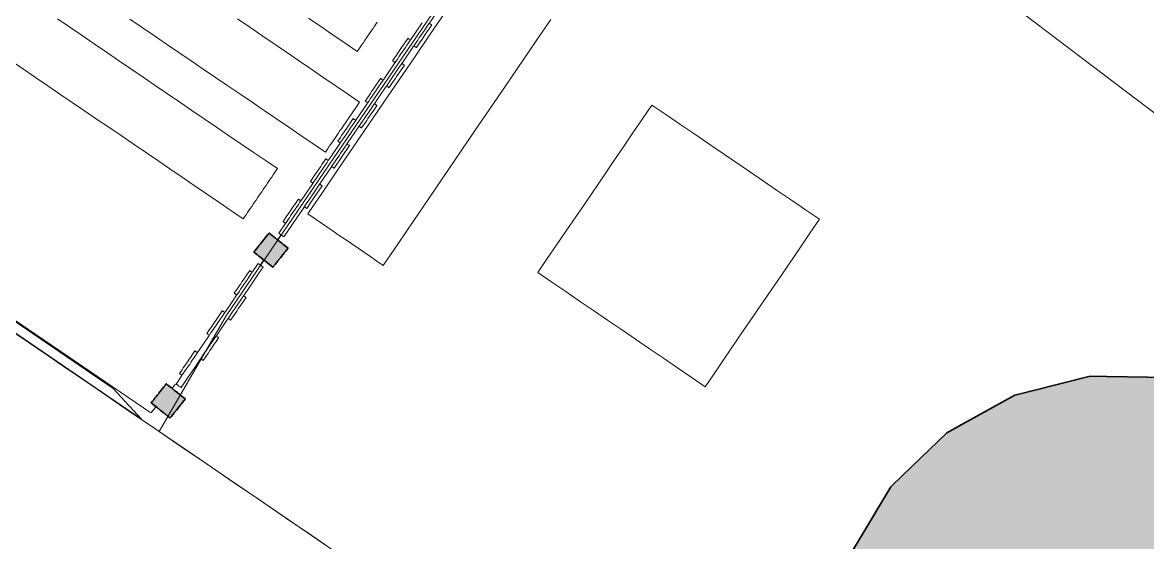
# Model space of a CAD drawing. Header units: millimetres. Extents: x -31757 to 121236, y -27283 to 63658.
# Drawn here: x 29485 to 35036, y 28298 to 30862 of the extents above; entities that cross this region are included whole.
import ezdxf

# ---------------------------------------------------------------- set-up
doc = ezdxf.new("R2010")
doc.units = ezdxf.units.MM
for name, color, linetype, lineweight in [('01_切断（構造・壁）', 7, 'Continuous', 35), ('10_見えがかり', 7, 'Continuous', 13), ('11_見えがかり（家具）', 8, 'Continuous', 9), ('30_敷地・外構', 8, 'Continuous', 9)]:
    doc.layers.add(name, color=color, linetype=linetype, lineweight=lineweight)

msp = doc.modelspace()

# ---------------------------------------------------------------- hatches: boundary and pattern name
at = {"layer": '01_切断（構造・壁）'}
for points in [[(30634.6, 29723.8), (30634.2, 29724.2), (30626.8, 29730), (30627.1, 29730.5), (30633, 29737.9), (30633.4, 29738.3), (30639.3, 29745.7), (30639.6, 29746.1), (30645.5, 29753.5), (30645.8, 29753.9), (30651.7, 29761.4), (30652, 29761.8), (30657.9, 29769.2), (30658.3, 29769.6), (30664.2, 29777), (30664.5, 29777.4), (30670.4, 29784.8), (30670.7, 29785.2), (30676.6, 29792.7), (30676.9, 29793.1), (30682.8, 29800.5), (30683.2, 29800.9), (30689.1, 29808.3), (30689.4, 29808.7), (30695.3, 29816.1), (30695.6, 29816.5), (30701.5, 29824), (30701.9, 29823.6), (30709.3, 29817.7), (30709.8, 29817.4), (30717.2, 29811.5), (30717.6, 29811.2), (30725, 29805.3), (30725.4, 29805), (30732.8, 29799.1), (30733.2, 29798.7), (30740.6, 29792.8), (30741.1, 29792.5), (30748.5, 29786.6), (30748.9, 29786.3), (30756.3, 29780.4), (30756.7, 29780.1), (30764.1, 29774.2), (30764.5, 29773.8), (30771.9, 29767.9), (30772.4, 29767.6), (30779.8, 29761.7), (30780.2, 29761.4), (30787.6, 29755.5), (30788, 29755.2), (30795.4, 29749.3), (30795.1, 29748.8), (30789.2, 29741.4), (30788.9, 29741), (30783, 29733.6), (30782.6, 29733.2), (30776.8, 29725.8), (30776.4, 29725.4), (30770.5, 29718), (30770.2, 29717.5), (30764.3, 29710.1), (30764, 29709.7), (30758.1, 29702.3), (30757.7, 29701.9), (30751.8, 29694.5), (30751.5, 29694.1), (30745.6, 29686.7), (30745.3, 29686.2), (30739.4, 29678.8), (30739.1, 29678.4), (30733.2, 29671), (30732.8, 29670.6), (30726.9, 29663.2), (30726.6, 29662.8), (30720.7, 29655.3), (30720.3, 29655.7), (30712.9, 29661.6), (30712.5, 29661.9), (30705.1, 29667.8), (30704.7, 29668.1), (30697.2, 29674), (30696.8, 29674.3), (30689.4, 29680.2), (30689, 29680.6), (30681.6, 29686.5), (30681.2, 29686.8), (30673.8, 29692.7), (30673.4, 29693), (30665.9, 29698.9), (30665.5, 29699.3), (30658.1, 29705.1), (30657.7, 29705.5), (30650.3, 29711.4), (30649.9, 29711.7), (30642.5, 29717.6), (30642.1, 29717.9)], [(36267, 27071.9), (36225.1, 27002.1), (36069.5, 26743.1), (36010.9, 26686.6), (35793.5, 26476.6), (35722.4, 26437.2), (35458.1, 26290.7), (35379.1, 26271), (35085.9, 26197.9), (35004.5, 26199.3), (34702.4, 26204.6), (34624.1, 26227), (34333.6, 26310.3), (34263.9, 26352.2), (34004.8, 26507.9), (33948.3, 26566.4), (33738.4, 26783.8), (33698.9, 26855), (33552.4, 27119.3), (33532.7, 27198.2), (33459.6, 27491.5), (33461.1, 27572.8), (33466.3, 27875), (33488.8, 27953.2), (33572.1, 28243.7), (33614, 28313.4), (33769.6, 28572.5), (33828.1, 28629), (34045.5, 28838.9), (34116.7, 28878.4), (34381, 29024.9), (34460, 29044.6), (34753.2, 29117.7), (34834.6, 29116.3), (35136.7, 29111), (35214.9, 29088.6), (35505.4, 29005.3), (35575.2, 28963.4), (35834.2, 28807.7), (35890.8, 28749.2), (36100.7, 28531.8), (36140.1, 28460.6), (36286.7, 28196.3), (36306.3, 28117.3), (36379.4, 27824.1), (36378, 27742.8), (36372.8, 27440.6), (36350.3, 27362.4)], [(30127.7, 28980.1), (30127.3, 28980.5), (30119.9, 28986.4), (30120.2, 28986.8), (30126.1, 28994.2), (30126.5, 28994.6), (30132.4, 29002), (30132.7, 29002.4), (30138.6, 29009.8), (30138.9, 29010.3), (30144.8, 29017.7), (30145.1, 29018.1), (30151, 29025.5), (30151.4, 29025.9), (30157.3, 29033.3), (30157.6, 29033.7), (30163.5, 29041.2), (30163.8, 29041.6), (30169.7, 29049), (30170, 29049.4), (30175.9, 29056.8), (30176.3, 29057.2), (30182.2, 29064.6), (30182.5, 29065), (30188.4, 29072.5), (30188.7, 29072.9), (30194.6, 29080.3), (30195, 29080), (30202.4, 29074.1), (30202.9, 29073.7), (30210.3, 29067.8), (30210.7, 29067.5), (30218.1, 29061.6), (30218.5, 29061.3), (30225.9, 29055.4), (30226.3, 29055.1), (30233.7, 29049.2), (30234.2, 29048.8), (30241.6, 29042.9), (30242, 29042.6), (30249.4, 29036.7), (30249.8, 29036.4), (30257.2, 29030.5), (30257.6, 29030.2), (30265.1, 29024.3), (30265.5, 29023.9), (30272.9, 29018), (30273.3, 29017.7), (30280.7, 29011.8), (30281.1, 29011.5), (30288.5, 29005.6), (30288.2, 29005.2), (30282.3, 28997.8), (30282, 28997.3), (30276.1, 28989.9), (30275.8, 28989.5), (30269.9, 28982.1), (30269.5, 28981.7), (30263.6, 28974.3), (30263.3, 28973.9), (30257.4, 28966.5), (30257.1, 28966), (30251.2, 28958.6), (30250.9, 28958.2), (30245, 28950.8), (30244.6, 28950.4), (30238.7, 28943), (30238.4, 28942.6), (30232.5, 28935.1), (30232.2, 28934.7), (30226.3, 28927.3), (30225.9, 28926.9), (30220.1, 28919.5), (30219.7, 28919.1), (30213.8, 28911.7), (30213.4, 28912), (30206, 28917.9), (30205.6, 28918.2), (30198.2, 28924.1), (30197.8, 28924.4), (30190.3, 28930.3), (30189.9, 28930.7), (30182.5, 28936.6), (30182.1, 28936.9), (30174.7, 28942.8), (30174.3, 28943.1), (30166.9, 28949), (30166.5, 28949.3), (30159, 28955.2), (30158.6, 28955.6), (30151.2, 28961.5), (30150.8, 28961.8), (30143.4, 28967.7), (30143, 28968), (30135.6, 28973.9), (30135.2, 28974.2)]]:
    msp.add_hatch(color=7, dxfattribs=at).paths.add_polyline_path(points)

# ---------------------------------------------------------------- linework, layer by layer
for points in [[(30634.6, 29723.8), (30634.2, 29724.2), (30626.8, 29730), (30627.1, 29730.5), (30633, 29737.9), (30633.4, 29738.3), (30639.3, 29745.7), (30639.6, 29746.1), (30645.5, 29753.5), (30645.8, 29753.9), (30651.7, 29761.4), (30652, 29761.8), (30657.9, 29769.2), (30658.3, 29769.6), (30664.2, 29777), (30664.5, 29777.4), (30670.4, 29784.8), (30670.7, 29785.2), (30676.6, 29792.7), (30676.9, 29793.1), (30682.8, 29800.5), (30683.2, 29800.9), (30689.1, 29808.3), (30689.4, 29808.7), (30695.3, 29816.1), (30695.6, 29816.5), (30701.5, 29824), (30701.9, 29823.6), (30709.3, 29817.7), (30709.8, 29817.4), (30717.2, 29811.5), (30717.6, 29811.2), (30725, 29805.3), (30725.4, 29805), (30732.8, 29799.1), (30733.2, 29798.7), (30740.6, 29792.8), (30741.1, 29792.5), (30748.5, 29786.6), (30748.9, 29786.3), (30756.3, 29780.4), (30756.7, 29780.1), (30764.1, 29774.2), (30764.5, 29773.8), (30771.9, 29767.9), (30772.4, 29767.6), (30779.8, 29761.7), (30780.2, 29761.4), (30787.6, 29755.5), (30788, 29755.2), (30795.4, 29749.3), (30795.1, 29748.8), (30789.2, 29741.4), (30788.9, 29741), (30783, 29733.6), (30782.6, 29733.2), (30776.8, 29725.8), (30776.4, 29725.4), (30770.5, 29718), (30770.2, 29717.5), (30764.3, 29710.1), (30764, 29709.7), (30758.1, 29702.3), (30757.7, 29701.9), (30751.8, 29694.5), (30751.5, 29694.1), (30745.6, 29686.7), (30745.3, 29686.2), (30739.4, 29678.8), (30739.1, 29678.4), (30733.2, 29671), (30732.8, 29670.6), (30726.9, 29663.2), (30726.6, 29662.8), (30720.7, 29655.3), (30720.3, 29655.7), (30712.9, 29661.6), (30712.5, 29661.9), (30705.1, 29667.8), (30704.7, 29668.1), (30697.2, 29674), (30696.8, 29674.3), (30689.4, 29680.2), (30689, 29680.6), (30681.6, 29686.5), (30681.2, 29686.8), (30673.8, 29692.7), (30673.4, 29693), (30665.9, 29698.9), (30665.5, 29699.3), (30658.1, 29705.1), (30657.7, 29705.5), (30650.3, 29711.4), (30649.9, 29711.7), (30642.5, 29717.6), (30642.1, 29717.9), (30634.6, 29723.8)], [(33572.1, 28243.7), (33614, 28313.4), (33769.6, 28572.5), (33828.1, 28629), (34045.5, 28838.9), (34116.7, 28878.4), (34381, 29024.9), (34460, 29044.6), (34753.2, 29117.7), (34834.6, 29116.3), (35136.7, 29111)], [(30127.7, 28980.1), (30127.3, 28980.5), (30119.9, 28986.4), (30120.2, 28986.8), (30126.1, 28994.2), (30126.5, 28994.6), (30132.4, 29002), (30132.7, 29002.4), (30138.6, 29009.8), (30138.9, 29010.3), (30144.8, 29017.7), (30145.1, 29018.1), (30151, 29025.5), (30151.4, 29025.9), (30157.3, 29033.3), (30157.6, 29033.7), (30163.5, 29041.2), (30163.8, 29041.6), (30169.7, 29049), (30170, 29049.4), (30175.9, 29056.8), (30176.3, 29057.2), (30182.2, 29064.6), (30182.5, 29065), (30188.4, 29072.5), (30188.7, 29072.9), (30194.6, 29080.3), (30195, 29080), (30202.4, 29074.1), (30202.9, 29073.7), (30210.3, 29067.8), (30210.7, 29067.5), (30218.1, 29061.6), (30218.5, 29061.3), (30225.9, 29055.4), (30226.3, 29055.1), (30233.7, 29049.2), (30234.2, 29048.8), (30241.6, 29042.9), (30242, 29042.6), (30249.4, 29036.7), (30249.8, 29036.4), (30257.2, 29030.5), (30257.6, 29030.2), (30265.1, 29024.3), (30265.5, 29023.9), (30272.9, 29018), (30273.3, 29017.7), (30280.7, 29011.8), (30281.1, 29011.5), (30288.5, 29005.6), (30288.2, 29005.2), (30282.3, 28997.8), (30282, 28997.3), (30276.1, 28989.9), (30275.8, 28989.5), (30269.9, 28982.1), (30269.5, 28981.7), (30263.6, 28974.3), (30263.3, 28973.9), (30257.4, 28966.5), (30257.1, 28966), (30251.2, 28958.6), (30250.9, 28958.2), (30245, 28950.8), (30244.6, 28950.4), (30238.7, 28943), (30238.4, 28942.6), (30232.5, 28935.1), (30232.2, 28934.7), (30226.3, 28927.3), (30225.9, 28926.9), (30220.1, 28919.5), (30219.7, 28919.1), (30213.8, 28911.7), (30213.4, 28912), (30206, 28917.9), (30205.6, 28918.2), (30198.2, 28924.1), (30197.8, 28924.4), (30190.3, 28930.3), (30189.9, 28930.7), (30182.5, 28936.6), (30182.1, 28936.9), (30174.7, 28942.8), (30174.3, 28943.1), (30166.9, 28949), (30166.5, 28949.3), (30159, 28955.2), (30158.6, 28955.6), (30151.2, 28961.5), (30150.8, 28961.8), (30143.4, 28967.7), (30143, 28968), (30135.6, 28973.9), (30135.2, 28974.2), (30127.7, 28980.1)]]:
    msp.add_lwpolyline(points, dxfattribs=at)
at = {"layer": '10_見えがかり'}
for points in [[(30142.8, 28965.6), (30117.6, 28936.4), (29250.5, 29527.4), (28961.5, 29724.4), (28672.5, 29921.4), (28576.2, 30154.9), (28773.2, 30443.9), (28970.2, 30733), (29561.2, 31600), (29758.2, 31889), (30349.2, 32756.1), (30546.2, 33045.1), (31137.2, 33912.2)], [(31550, 30943.8), (31502.8, 30874.5), (31493.1, 30860.3)], [(31400.8, 30778.1), (31457.6, 30861.5)], [(31419.1, 30745), (31417, 30746.4), (31416, 30747.1), (31435, 30775), (31441.3, 30784.3), (31447.7, 30793.6), (31454, 30802.9), (31460.3, 30812.2), (31492, 30858.7), (31493, 30858), (31494.1, 30857.3), (31495.1, 30856.6), (31496.1, 30855.9), (31497.2, 30855.2), (31498.2, 30854.5), (31499.2, 30853.8), (31501.3, 30852.3), (31502.3, 30851.6), (31503.4, 30850.9), (31504.4, 30850.2), (31491.7, 30831.6), (31485.4, 30822.3), (31479.1, 30813.1), (31472.7, 30803.8), (31460.1, 30785.2), (31453.7, 30775.9), (31447.4, 30766.6), (31441, 30757.3), (31434.7, 30748), (31428.4, 30738.7), (31427.3, 30739.4), (31425.3, 30740.8), (31423.2, 30742.2), (31421.1, 30743.6), (31419.1, 30745)], [(31314.3, 30671.2), (31313.3, 30671.9), (31312.2, 30672.6), (31311.2, 30673.3), (31330.2, 30701.2), (31336.6, 30710.5), (31349.2, 30729.1), (31355.6, 30738.4), (31387.2, 30784.9), (31388.3, 30784.2), (31389.3, 30783.5), (31390.3, 30782.8), (31391.4, 30782.1), (31393.4, 30780.6), (31395.5, 30779.2), (31397.6, 30777.8), (31398.6, 30777.1), (31399.6, 30776.4), (31393.3, 30767.1), (31387, 30757.8), (31380.6, 30748.5), (31374.3, 30739.2), (31348.9, 30702.1), (31342.6, 30692.8), (31336.3, 30683.5), (31329.9, 30674.2), (31323.6, 30664.9), (31322.6, 30665.6), (31321.5, 30666.3), (31320.5, 30667), (31318.4, 30668.4), (31317.4, 30669.1), (31316.4, 30669.8), (31315.3, 30670.5), (31314.3, 30671.2)], [(31414.9, 30745.5), (31358, 30662)], [(31265.6, 30579.8), (31322.5, 30663.2)], [(31284.9, 30546), (31282.9, 30547.4), (31281.8, 30548.1), (31280.8, 30548.8), (31287.1, 30558.1), (31293.5, 30567.4), (31299.8, 30576.7), (31337.8, 30632.5), (31344.2, 30641.8), (31350.5, 30651.1), (31356.8, 30660.4), (31357.9, 30659.7), (31359.9, 30658.3), (31362, 30656.9), (31364.1, 30655.4), (31366.1, 30654), (31368.2, 30652.6), (31369.2, 30651.9), (31343.9, 30614.7), (31337.6, 30605.4), (31331.2, 30596.1), (31324.9, 30586.9), (31318.5, 30577.6), (31293.2, 30540.4), (31291.1, 30541.8), (31290.1, 30542.5), (31289.1, 30543.2), (31287, 30544.6), (31284.9, 30546)], [(31179.1, 30472.9), (31177.1, 30474.3), (31176, 30475), (31195, 30502.9), (31201.4, 30512.2), (31207.7, 30521.5), (31214.1, 30530.8), (31220.4, 30540.1), (31252.1, 30586.6), (31253.1, 30585.9), (31255.2, 30584.4), (31256.2, 30583.7), (31257.2, 30583), (31258.3, 30582.3), (31259.3, 30581.6), (31260.3, 30580.9), (31261.4, 30580.2), (31262.4, 30579.5), (31263.4, 30578.8), (31264.5, 30578.1), (31251.8, 30559.5), (31245.5, 30550.2), (31207.4, 30494.4), (31201.1, 30485.2), (31194.8, 30475.9), (31188.4, 30466.6), (31187.4, 30467.3), (31185.3, 30468.7), (31183.3, 30470.1), (31181.2, 30471.5), (31179.1, 30472.9)], [(31279.7, 30547.2), (31260, 30518.2), (31222.8, 30463.7)], [(31130.4, 30381.4), (31187.3, 30464.9)], [(31149.8, 30347.7), (31147.7, 30349.1), (31146.7, 30349.8), (31145.6, 30350.5), (31183.7, 30406.3), (31190, 30415.6), (31221.7, 30462.1), (31222.7, 30461.4), (31224.8, 30459.9), (31226.8, 30458.5), (31228.9, 30457.1), (31229.9, 30456.4), (31231, 30455.7), (31232, 30455), (31233, 30454.3), (31234.1, 30453.6), (31227.7, 30444.3), (31221.4, 30435), (31215.1, 30425.7), (31208.7, 30416.4), (31189.7, 30388.5), (31183.4, 30379.2), (31177, 30369.9), (31170.7, 30360.6), (31158, 30342.1), (31156, 30343.5), (31153.9, 30344.9), (31152.9, 30345.6), (31151.8, 30346.3), (31150.8, 30347), (31149.8, 30347.7)], [(31044, 30274.6), (31041.9, 30276), (31040.9, 30276.7), (31053.5, 30295.3), (31059.9, 30304.6), (31085.2, 30341.8), (31091.6, 30351.1), (31097.9, 30360.4), (31104.2, 30369.7), (31110.6, 30378.9), (31116.9, 30388.2), (31119, 30386.8), (31120, 30386.1), (31122.1, 30384.7), (31124.1, 30383.3), (31125.2, 30382.6), (31126.2, 30381.9), (31127.2, 30381.2), (31128.3, 30380.5), (31129.3, 30379.8), (31103.9, 30342.6), (31097.6, 30333.3), (31091.3, 30324), (31084.9, 30314.7), (31078.6, 30305.4), (31053.3, 30268.2), (31051.2, 30269.7), (31049.1, 30271.1), (31047.1, 30272.5), (31044, 30274.6)], [(31144.5, 30348.9), (31087.6, 30265.4)], [(30995.2, 30183.1), (31052.1, 30266.6)], [(31013.6, 30150.1), (31011.5, 30151.5), (31010.5, 30152.2), (31016.8, 30161.5), (31023.1, 30170.8), (31035.8, 30189.4), (31042.1, 30198.7), (31048.5, 30208), (31054.8, 30217.3), (31061.2, 30226.6), (31067.5, 30235.9), (31086.5, 30263.7), (31087.5, 30263), (31088.6, 30262.3), (31089.6, 30261.6), (31090.6, 30260.9), (31091.7, 30260.2), (31092.7, 30259.5), (31094.8, 30258.1), (31095.8, 30257.4), (31096.8, 30256.7), (31097.9, 30256), (31098.9, 30255.3), (31022.9, 30143.7), (31020.8, 30145.2), (31019.8, 30145.9), (31018.7, 30146.6), (31017.7, 30147.3), (31015.6, 30148.7), (31013.6, 30150.1)], [(30909.8, 30075.6), (30908.8, 30076.3), (30907.8, 30077), (30906.7, 30077.7), (30905.7, 30078.4), (30912, 30087.7), (30918.4, 30097), (30924.7, 30106.3), (30931, 30115.6), (30937.4, 30124.9), (30950, 30143.5), (30956.4, 30152.7), (30962.7, 30162), (30969.1, 30171.3), (30975.4, 30180.6), (30981.7, 30189.9), (30982.8, 30189.2), (30983.8, 30188.5), (30984.8, 30187.8), (30986.9, 30186.4), (30987.9, 30185.7), (30989, 30185), (30991, 30183.6), (30992.1, 30182.9), (30993.1, 30182.2), (30994.1, 30181.5), (30987.8, 30172.2), (30981.4, 30162.9), (30975.1, 30153.6), (30968.8, 30144.3), (30943.4, 30107.1), (30937.1, 30097.8), (30930.8, 30088.5), (30924.4, 30079.2), (30918.1, 30069.9), (30916, 30071.3), (30914, 30072.7), (30912.9, 30073.5), (30911.9, 30074.2), (30909.8, 30075.6)], [(31009.3, 30150.5), (30952.4, 30067.1)], [(30860.1, 29984.8), (30917, 30068.3)], [(30877.4, 29952.5), (30875.3, 29953.9), (30888, 29972.5), (30894.3, 29981.8), (30932.3, 30037.5), (30938.7, 30046.8), (30951.3, 30065.4), (30952.4, 30064.7), (30954.4, 30063.3), (30955.5, 30062.6), (30956.5, 30061.9), (30957.5, 30061.2), (30958.6, 30060.5), (30960.6, 30059.1), (30961.7, 30058.4), (30962.7, 30057.7), (30963.7, 30057), (30919.4, 29991.9), (30913, 29982.6), (30906.7, 29973.3), (30887.7, 29945.4), (30886.7, 29946.1), (30885.6, 29946.8), (30883.6, 29948.2), (30882.5, 29949), (30879.4, 29951.1), (30877.4, 29952.5)], [(30772.6, 29878.7), (30771.6, 29879.4), (30770.5, 29880.1), (30789.5, 29908), (30795.9, 29917.3), (30802.2, 29926.5), (30821.2, 29954.4), (30827.5, 29963.7), (30846.6, 29991.6), (30847.6, 29990.9), (30848.6, 29990.2), (30851.7, 29988.1), (30853.8, 29986.7), (30854.8, 29986), (30856.9, 29984.6), (30858.9, 29983.2), (30852.6, 29973.9), (30846.3, 29964.6), (30839.9, 29955.3), (30833.6, 29946), (30820.9, 29927.4), (30814.6, 29918.1), (30808.3, 29908.8), (30801.9, 29899.5), (30795.6, 29890.2), (30789.2, 29880.9), (30782.9, 29871.6), (30781.9, 29872.3), (30780.8, 29873), (30779.8, 29873.7), (30778.8, 29874.4), (30776.7, 29875.8), (30775.7, 29876.5), (30774.7, 29877.3), (30772.6, 29878.7)], [(30874.2, 29952.2), (30774.3, 29805.7), (30772.2, 29807.1), (30770.2, 29808.6), (30768.1, 29810), (30766.1, 29811.4), (30759.9, 29815.6), (30757.8, 29817), (30755.7, 29818.4), (30753.7, 29819.8), (30751.6, 29821.2), (30749.5, 29822.6), (30781.8, 29870)], [(28746.6, 29868.5), (28745.6, 29866.8), (29042.3, 29664.5), (29932.7, 29057.6), (30072.9, 28906.4), (29776.1, 29108.7), (29211.9, 29493.2)], [(30759.1, 29813.7), (30744.6, 29792.3)], [(30650, 29672.2), (30652.1, 29670.8), (30654.1, 29669.3), (30656.2, 29667.9), (30658.3, 29666.5), (30660.3, 29665.1), (30662.4, 29663.7), (30664.4, 29662.3), (30666.5, 29660.9), (30670.6, 29658.1), (30672.7, 29656.7), (30638.9, 29607.1), (30605.2, 29557.6), (30576.8, 29516)], [(30619.6, 29632), (30647.9, 29673.6), (30650, 29672.2)], [(30674.5, 29689.5), (30659.8, 29667.9)], [(30534.2, 29524.4), (30533.1, 29525.1), (30532.1, 29525.8), (30531.1, 29526.5), (30530, 29527.3), (30536.4, 29536.5), (30542.7, 29545.8), (30549, 29555.1), (30555.4, 29564.4), (30561.7, 29573.7), (30568.1, 29583), (30574.4, 29592.3), (30580.7, 29601.6), (30606.1, 29638.8), (30607.1, 29638.1), (30609.2, 29636.7), (30610.2, 29636), (30611.2, 29635.3), (30612.3, 29634.6), (30614.3, 29633.2), (30616.4, 29631.8), (30617.4, 29631.1), (30618.5, 29630.4), (30605.8, 29611.8), (30599.5, 29602.5), (30593.1, 29593.2), (30586.8, 29583.9), (30580.4, 29574.6), (30574.1, 29565.3), (30567.8, 29556), (30561.4, 29546.7), (30555.1, 29537.4), (30548.8, 29528.1), (30542.4, 29518.8), (30540.4, 29520.2), (30538.3, 29521.6), (30536.2, 29523), (30535.2, 29523.7), (30534.2, 29524.4)], [(30484.4, 29433.7), (30512.8, 29475.4), (30541.3, 29517.1)], [(30502.7, 29400.6), (30501.7, 29401.3), (30500.7, 29402), (30499.6, 29402.7), (30518.6, 29430.6), (30525, 29439.9), (30531.3, 29449.2), (30537.7, 29458.5), (30575.7, 29514.3), (30576.7, 29513.6), (30577.7, 29512.9), (30579.8, 29511.5), (30580.8, 29510.8), (30581.9, 29510.1), (30583.9, 29508.7), (30587, 29506.6), (30588.1, 29505.9), (30569.1, 29478), (30562.7, 29468.7), (30556.4, 29459.4), (30550, 29450.1), (30543.7, 29440.8), (30537.4, 29431.5), (30524.7, 29412.9), (30518.4, 29403.6), (30512, 29394.3), (30511, 29395), (30510, 29395.7), (30508.9, 29396.4), (30507.9, 29397.1), (30506.9, 29397.8), (30505.8, 29398.5), (30503.8, 29399.9), (30502.7, 29400.6)], [(30398, 29326.8), (30396.9, 29327.5), (30395.9, 29328.2), (30394.9, 29328.9), (30407.5, 29347.5), (30413.9, 29356.8), (30451.9, 29412.6), (30458.2, 29421.9), (30470.9, 29440.5), (30471.9, 29439.8), (30474, 29438.4), (30475, 29437.7), (30476.1, 29437), (30477.1, 29436.3), (30478.1, 29435.6), (30479.2, 29434.9), (30480.2, 29434.2), (30482.3, 29432.7), (30483.3, 29432), (30451.6, 29385.6), (30445.3, 29376.3), (30438.9, 29367), (30432.6, 29357.7), (30419.9, 29339.1), (30413.6, 29329.8), (30407.3, 29320.5), (30405.2, 29321.9), (30404.2, 29322.6), (30402.1, 29324), (30400, 29325.4), (30398, 29326.8)], [(30498.5, 29401.1), (30470.1, 29359.4), (30441.6, 29317.6)], [(30349.2, 29235.4), (30377.7, 29277.2), (30406.1, 29318.8)], [(30367.6, 29202.3), (30366.5, 29203), (30364.5, 29204.4), (30377.1, 29223), (30383.5, 29232.3), (30389.8, 29241.6), (30396.1, 29250.9), (30402.5, 29260.2), (30408.8, 29269.5), (30415.2, 29278.8), (30421.5, 29288.1), (30427.8, 29297.4), (30434.2, 29306.7), (30440.5, 29316), (30441.5, 29315.3), (30443.6, 29313.9), (30444.6, 29313.2), (30446.7, 29311.8), (30447.7, 29311.1), (30448.8, 29310.4), (30449.8, 29309.6), (30451.9, 29308.2), (30452.9, 29307.5), (30446.6, 29298.2), (30440.2, 29288.9), (30427.5, 29270.4), (30421.2, 29261.1), (30414.9, 29251.8), (30408.5, 29242.5), (30402.2, 29233.2), (30395.9, 29223.9), (30389.5, 29214.6), (30376.9, 29196), (30374.8, 29197.4), (30372.7, 29198.8), (30370.7, 29200.2), (30368.6, 29201.6), (30367.6, 29202.3)], [(30363.3, 29202.8), (30335, 29161.2), (30301.2, 29111.6), (30267.4, 29062.1), (30265.4, 29063.5), (30263.3, 29064.9), (30259.2, 29067.7), (30257.1, 29069.1), (30253, 29071.9), (30250.9, 29073.3), (30248.8, 29074.7), (30246.8, 29076.1), (30244.7, 29077.6), (30242.6, 29079), (30271, 29120.5)], [(30262.8, 29128.5), (30260.7, 29129.9), (30259.7, 29130.6), (30272.4, 29149.2), (30278.7, 29158.5), (30285, 29167.8), (30316.7, 29214.3), (30323.1, 29223.6), (30335.7, 29242.2), (30336.8, 29241.5), (30338.8, 29240.1), (30340.9, 29238.7), (30343, 29237.2), (30345, 29235.8), (30347.1, 29234.4), (30348.1, 29233.7), (30341.8, 29224.4), (30335.4, 29215.1), (30329.1, 29205.8), (30322.8, 29196.5), (30316.4, 29187.2), (30310.1, 29177.9), (30303.8, 29168.7), (30297.4, 29159.4), (30291.1, 29150.1), (30284.8, 29140.8), (30278.4, 29131.5), (30272.1, 29122.2), (30271.1, 29122.9), (30270, 29123.6), (30269, 29124.3), (30268, 29125), (30266.9, 29125.7), (30265.9, 29126.4), (30264.9, 29127.1), (30263.8, 29127.8), (30262.8, 29128.5)], [(30240.6, 29078.8), (30223.9, 29059.5)]]:
    msp.add_lwpolyline(points, dxfattribs=at)
at = {"layer": '11_見えがかり（家具）'}
for points in [[(32091.1, 30876.5), (32016, 30766.4), (31865.8, 30546), (31790.7, 30435.8), (31715.7, 30325.7), (31490.4, 29995.1), (31415.3, 29885), (31340.2, 29774.8), (31265.1, 29664.6), (31234.1, 29685.7), (31203.1, 29706.9), (31172.1, 29728), (31141.1, 29749.1), (31110.1, 29770.2), (31079.2, 29791.3), (31048.2, 29812.5), (31017.2, 29833.6), (30986.2, 29854.7), (30955.2, 29875.8), (30893.2, 29918.1), (30968.3, 30028.2), (31043.4, 30138.4), (31268.7, 30468.9)], [(31268.7, 30468.9), (31343.8, 30579.1), (31418.9, 30689.3), (31494, 30799.5), (31569.1, 30909.6)], [(32356, 30111.1), (32402.9, 30179.9), (32449.9, 30248.8), (32496.8, 30317.6), (32543.7, 30386.5), (32590.7, 30455.4), (32659.5, 30408.4), (32728.4, 30361.5), (32797.3, 30314.6), (32866.1, 30267.6), (33072.7, 30126.8), (33141.6, 30079.9), (33210.4, 30032.9), (33279.3, 29986), (33348.1, 29939.1), (33417, 29892.1), (33370.1, 29823.3), (33323.1, 29754.4), (33229.3, 29616.7), (33182.3, 29547.8), (33088.4, 29410.1), (33041.5, 29341.3), (32947.6, 29203.6), (32900.7, 29134.7), (32853.8, 29065.8), (32784.9, 29112.8), (32716.1, 29159.7), (32647.2, 29206.6), (32578.3, 29253.6), (32509.5, 29300.5), (32440.6, 29347.4), (32371.8, 29394.4), (32302.9, 29441.3), (32234, 29488.2), (32165.2, 29535.2), (32096.3, 29582.1), (32027.5, 29629.1), (32074.4, 29697.9), (32121.3, 29766.8), (32168.3, 29835.6), (32215.2, 29904.5), (32262.1, 29973.3), (32356, 30111.1)]]:
    msp.add_lwpolyline(points, dxfattribs=at)
at = {"layer": '30_敷地・外構'}
for points in [[(31027, 28253.7), (30853.5, 28371.9), (30680.1, 28490.1), (30506.6, 28608.3), (30333.2, 28726.5), (30159.8, 28844.7), (30490.2, 29415.5), (30971.7, 30122), (31453.2, 30828.4), (31934.8, 31534.9), (32416.3, 32241.4), (32897.9, 32947.9), (33379.4, 33654.4), (33843.7, 33959.3), (34280.5, 33621.9), (34717.2, 33284.4), (35153.9, 32946.9)], [(39081.5, 27379.3), (33265.1, 31784)], [(29658.5, 30880.7), (29718.7, 30839.7), (29779, 30798.6), (29839.2, 30757.5), (29899.5, 30716.5), (29959.7, 30675.4), (30020, 30634.3), (30080.2, 30593.3), (30140.5, 30552.2), (30200.7, 30511.1), (30261, 30470), (30321.2, 30429), (30381.5, 30387.9), (30441.7, 30346.8), (30502, 30305.8), (30562.2, 30264.7), (30622.5, 30223.6), (30682.7, 30182.6), (30743, 30141.5), (30735.9, 30131.2), (30728.9, 30120.8), (30721.9, 30110.5), (30714.8, 30100.2), (30707.8, 30089.9), (30700.7, 30079.5), (30693.7, 30069.2), (30686.7, 30058.9), (30679.6, 30048.5), (30672.6, 30038.2), (30665.5, 30027.9), (30658.5, 30017.6), (30651.5, 30007.2), (30644.4, 29996.9), (30637.4, 29986.6), (30630.3, 29976.2), (30623.3, 29965.9), (30616.3, 29955.6), (30609.2, 29945.3), (30602.2, 29934.9), (30595.1, 29924.6), (30588.1, 29914.3), (30581.1, 29903.9), (30574, 29893.6), (30513.8, 29934.7), (30453.5, 29975.7), (30393.3, 30016.8), (30333, 30057.9), (30272.8, 30099), (30212.5, 30140), (30152.3, 30181.1), (30092, 30222.2), (30031.8, 30263.2), (29971.5, 30304.3), (29911.3, 30345.4), (29851, 30386.4), (29790.7, 30427.5), (29730.5, 30468.6), (29670.2, 30509.6), (29610, 30550.7), (29549.7, 30591.8), (29489.5, 30632.8), (29429.2, 30673.9)], [(30546, 30880.9), (30606.3, 30839.8), (30666.5, 30798.7), (30726.8, 30757.7), (30787, 30716.6), (30847.3, 30675.5), (30907.5, 30634.4), (30967.8, 30593.4), (31028, 30552.3), (31088.3, 30511.2), (31148.5, 30470.2), (31141.5, 30459.8), (31134.5, 30449.5), (31127.4, 30439.2), (31120.4, 30428.9), (31113.3, 30418.5), (31106.3, 30408.2), (31099.3, 30397.9), (31092.2, 30387.5), (31085.2, 30377.2), (31078.1, 30366.9), (31071.1, 30356.6), (31064.1, 30346.2), (31057, 30335.9), (31050, 30325.6), (31042.9, 30315.2), (31035.9, 30304.9), (31028.9, 30294.6), (31021.8, 30284.3), (31014.8, 30273.9), (31007.7, 30263.6), (31000.7, 30253.3), (30993.7, 30242.9), (30986.6, 30232.6), (30979.6, 30222.3), (30919.3, 30263.4), (30859.1, 30304.4), (30798.8, 30345.5), (30738.6, 30386.6), (30678.3, 30427.6), (30618.1, 30468.7), (30557.8, 30509.8), (30497.6, 30550.8), (30437.3, 30591.9), (30377.1, 30633), (30316.8, 30674), (30256.6, 30715.1), (30196.3, 30756.2), (30136.1, 30797.2), (30075.8, 30838.3), (30015.5, 30879.4)], [(31235.8, 30864.5), (31228.8, 30854.2), (31221.7, 30843.9), (31214.7, 30833.5), (31207.6, 30823.2), (31200.6, 30812.9), (31193.6, 30802.6), (31186.5, 30792.2), (31179.5, 30781.9), (31172.4, 30771.6), (31165.4, 30761.2), (31158.4, 30750.9), (31151.3, 30740.6), (31144.3, 30730.2), (31137.2, 30719.9), (31077, 30761), (31016.7, 30802.1), (30956.5, 30843.1), (30896.2, 30884.2)], [(29427.7, 29343.7), (29513.8, 29285.1), (29599.9, 29226.4), (29685.9, 29167.7), (29772, 29109.1), (29858.1, 29050.4), (29944.1, 28991.7), (30030.2, 28933), (30116.3, 28874.4), (30202.4, 28815.7), (30288.4, 28757), (30374.5, 28698.4), (30460.6, 28639.7), (30546.7, 28581), (30632.7, 28522.4), (30718.8, 28463.7), (30804.9, 28405), (30891, 28346.4), (30977, 28287.7)]]:
    msp.add_lwpolyline(points, dxfattribs=at)

doc.saveas('drawing.dxf')
